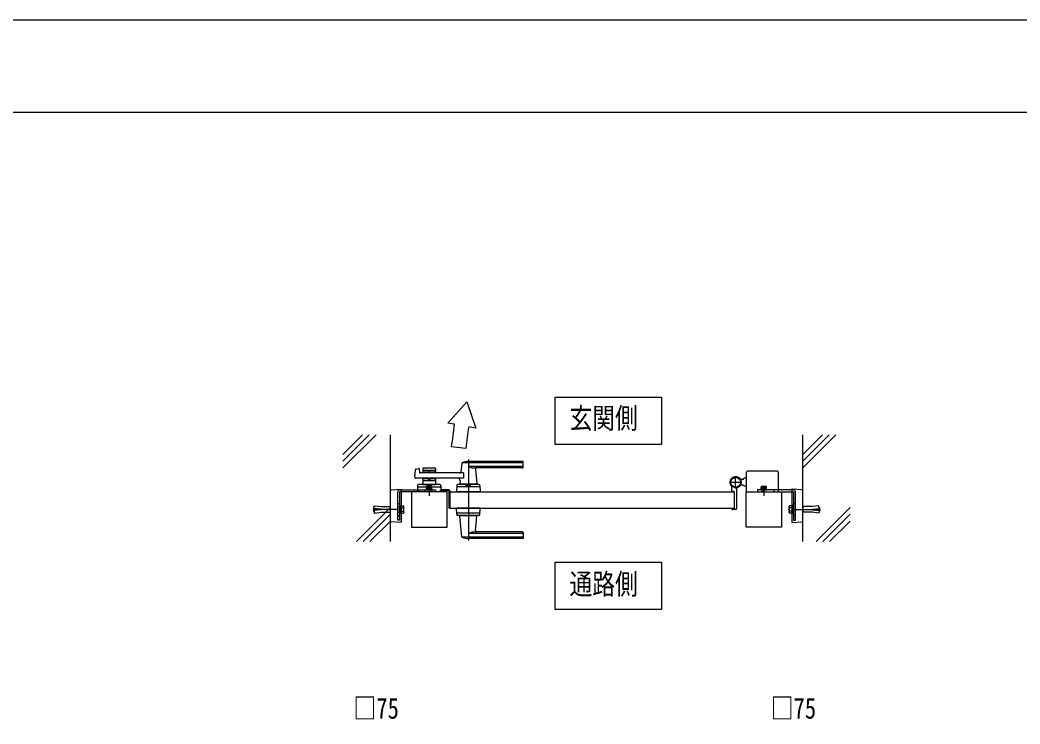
# Model space of a CAD drawing. Units: millimetres, scale not verified. Extents: x -4205 to 4205, y -2970 to 2970.
# Drawn here: x 644 to 2753, y 1485 to 2970 of the extents above; entities that cross this region are included whole.
import ezdxf
from ezdxf.enums import TextEntityAlignment as Align

# ---------------------------------------------------------------- set-up
doc = ezdxf.new("R2010")
doc.units = ezdxf.units.MM
doc.header["$LTSCALE"] = 20
for name, color, linetype in [('0-2_USER1', 3, 'Continuous'), ('0-3_YKK_A1', 4, 'Continuous'), ('0-4_YKK_D', 6, 'Continuous'), ('0-5_YKK_ZWAK', 7, 'Continuous')]:
    doc.layers.add(name, color=color, linetype=linetype)
doc.styles.add('ＭＳ ゴシック', font='')
doc.styles.get('ＭＳ ゴシック').set_extended_font_data('MS Gothic')

msp = doc.modelspace()

# ---------------------------------------------------------------- linework, layer by layer
at = {"layer": '0-2_USER1'}
for points in [[(1772.87, 2074.29), (1772.87, 2174.29), (1996.87, 2174.29), (1996.87, 2074.29)], [(1772.87, 1726.18), (1772.87, 1826.18), (1996.87, 1826.18), (1996.87, 1726.18)]]:
    msp.add_lwpolyline(points, close=True, dxfattribs=at)
at = {"layer": '0-3_YKK_A1'}
for p, q in [((1586.37, 2164.23), (1546.15, 2119.71)), ((1586.37, 2164.23), (1605.23, 2109.3)), ((1560.49, 2117.19), (1546.15, 2119.71)), ((1605.23, 2109.3), (1590.46, 2111.9)), ((1325.02, 2053.6), (1366.42, 2095)), ((1325.02, 2039.46), (1380.56, 2095)), ((1325.02, 2025.32), (1394.7, 2095)), ((1425.02, 1870), (1425.02, 2095)), ((2295.02, 1870), (2295.02, 2095)), ((2295.02, 2053.6), (2336.42, 2095)), ((2295.02, 2039.46), (2350.56, 2095)), ((2295.02, 2025.32), (2364.7, 2095)), ((1584.02, 2066.32), (1554.19, 2069.5)), ((1575.47, 2035.39), (1573.77, 2016.31)), ((1704.52, 2035.98), (1575.73, 2035.98)), ((1589.52, 2043), (1589.52, 1872)), ((1704.52, 2039), (1589.52, 2039)), ((1704.52, 2028.33), (1589.52, 2028.33)), ((1705.52, 2027), (1705.52, 2038)), ((1476.69, 2005.66), (1477.91, 2021.07)), ((1479.42, 2022.85), (1484.84, 2024.2)), ((1486.08, 2023.28), (1486.47, 2015.45)), ((1579.08, 2014.5), (1487.47, 2014.5)), ((1493.52, 2023), (1493.52, 2014.5)), ((1520.52, 2020), (1493.52, 2020)), ((1495.52, 2025), (1518.52, 2025)), ((1504.6, 2016), (1495.52, 2016)), ((1506.66, 2017.65), (1505.31, 2016.29)), ((1507.37, 2017.65), (1508.72, 2016.29)), ((1518.52, 2016), (1509.43, 2016)), ((1520.52, 2023), (1520.52, 2014.5)), ((1703.52, 2025), (1604.5, 2025)), ((1604.69, 2022.81), (1607.49, 1991.32)), ((2153.52, 1982), (2153.52, 2008)), ((2176.52, 1975), (2176.52, 2016.5)), ((2241.52, 2018.5), (2178.52, 2018.5)), ((2243.52, 2016.5), (2243.52, 1975)), ((1482.46, 1988.07), (1482.02, 1975)), ((1484.29, 1985), (1501.25, 1985)), ((1529.59, 1990), (1484.45, 1990)), ((1493.52, 2003.5), (1493.52, 1990)), ((1520.52, 1998), (1493.52, 1998)), ((1493.52, 1990), (1520.52, 1990)), ((1504.6, 2002), (1495.52, 2002)), ((1502.02, 1985.8), (1501.25, 1985.35)), ((1502.02, 1985.8), (1512.02, 1985.8)), ((1502.52, 1987.2), (1502.52, 1990)), ((1502.52, 1987.2), (1511.52, 1987.2)), ((1504.13, 1981.8), (1504.13, 1985.35)), ((1506.66, 2000.35), (1505.31, 2001.71)), ((1507.02, 1987.31), (1507.02, 1966.37)), ((1507.37, 2000.35), (1508.72, 2001.71)), ((1518.52, 2002), (1509.43, 2002)), ((1509.91, 1981.8), (1509.91, 1985.35)), ((1512.02, 1985.8), (1512.79, 1985.35)), ((1512.79, 1981.8), (1512.79, 1985.35)), ((1512.79, 1985), (1529.75, 1985)), ((1520.52, 2003.5), (1520.52, 1990)), ((1531.58, 1988.07), (1532.02, 1975)), ((1564.96, 1988.07), (1564.52, 1975)), ((1612.25, 1985), (1566.79, 1985)), ((1612.09, 1990), (1566.95, 1990)), ((1607.52, 1990.99), (1571.52, 1990.99)), ((1571.52, 1990), (1571.52, 1990.99)), ((1572.15, 1998.05), (1571.55, 1991.32)), ((1607.19, 1990.99), (1571.85, 1990.99)), ((1574.52, 1990.99), (1572.35, 1990.99)), ((1585.02, 1987.2), (1585.02, 1990)), ((1607.19, 1990.99), (1604.52, 1990.99)), ((1607.52, 1990), (1607.52, 1990.99)), ((1614.08, 1988.07), (1614.52, 1975)), ((2140.52, 1995), (2166.52, 1995)), ((2145.52, 1975.8), (2145.52, 1984.84)), ((2169.02, 2001), (2163.33, 2001)), ((2169.02, 1989), (2163.33, 1989)), ((2169.02, 2001), (2171.52, 2003.5)), ((2169.02, 1989), (2171.52, 1986.5)), ((2176.52, 2003.5), (2171.52, 2003.5)), ((2176.52, 1986.5), (2171.52, 1986.5)), ((2208.02, 1985.8), (2207.25, 1985.35)), ((2207.25, 1981.8), (2207.25, 1985.35)), ((2218.02, 1985.8), (2208.02, 1985.8)), ((2210.13, 1981.8), (2210.13, 1985.35)), ((2213.02, 1987.31), (2213.02, 1966.37)), ((2215.91, 1981.8), (2215.91, 1985.35)), ((2218.02, 1985.8), (2218.79, 1985.35)), ((1425.02, 1913.38), (1425.02, 1977.11)), ((1426.9, 1979.11), (1447.49, 1980.37)), ((1440.52, 1915), (1440.52, 1974)), ((1448.02, 1979.87), (1448.02, 1978.37)), ((1448.02, 1978.37), (1448.02, 1912.12)), ((1532.02, 1975), (1482.02, 1975)), ((1485.52, 1975), (1485.52, 1979)), ((1498.02, 1975), (1498.02, 1979)), ((1513.27, 1980.6), (1500.77, 1980.6)), ((1500.77, 1980.6), (1500.77, 1979)), ((1513.27, 1979), (1500.77, 1979)), ((1501.44, 1980.6), (1501.44, 1981.8)), ((1510.52, 1975), (1510.52, 1979)), ((1512.59, 1980.6), (1512.59, 1981.8)), ((1513.27, 1980.6), (1513.27, 1979)), ((1530.52, 1977), (1530.52, 1979)), ((1531.89, 1979), (1530.52, 1979)), ((1530.52, 1977), (1530.52, 1974.6)), ((1531.95, 1977), (1530.52, 1977)), ((1540.52, 1976.6), (1530.52, 1976.6)), ((1540.52, 1974.6), (1530.52, 1974.6)), ((1548.52, 1979), (1531.89, 1979)), ((1548.52, 1977), (1531.95, 1977)), ((1540.52, 1974.6), (1540.52, 1977)), ((1548.52, 1977), (1548.52, 1940)), ((1550.02, 1969.75), (1548.52, 1971.25)), ((1550.02, 1969.75), (1550.02, 1965.25)), ((1550.52, 1969.75), (1550.02, 1969.75)), ((1550.52, 1977), (1550.52, 1940)), ((1550.52, 1975), (1550.52, 1940)), ((1614.52, 1975), (1564.52, 1975)), ((1584.77, 1975), (1594.27, 1975)), ((2150.22, 1975.3), (2146.02, 1975.3)), ((2150.52, 1975), (2150.52, 1940)), ((2155.52, 1980.06), (2155.52, 1939.5)), ((2206.77, 1980.6), (2219.27, 1980.6)), ((2206.77, 1980.6), (2206.77, 1979)), ((2206.77, 1979), (2219.27, 1979)), ((2207.44, 1980.6), (2207.44, 1981.8)), ((2209.52, 1975), (2209.52, 1979)), ((2213.02, 1975), (2213.02, 1979)), ((2218.59, 1980.6), (2218.59, 1981.8)), ((2219.27, 1980.6), (2219.27, 1979)), ((2234.52, 1975), (2234.52, 1979)), ((2272.02, 1979.87), (2272.02, 1978.37)), ((2272.02, 1978.37), (2272.02, 1912.12)), ((2293.14, 1979.11), (2272.55, 1980.37)), ((2279.52, 1915), (2279.52, 1974)), ((2295.02, 1913.38), (2295.02, 1977.11)), ((1353.55, 1870), (1425.02, 1941.47)), ((1390.02, 1942), (1389.52, 1941.5)), ((1389.52, 1941.5), (1389.52, 1933.5)), ((1390.02, 1942), (1390.02, 1933)), ((1390.02, 1942), (1390.39, 1941.96)), ((1390.13, 1939.81), (1390.73, 1944.75)), ((1390.63, 1939.75), (1391.29, 1945.19)), ((1390.73, 1944.75), (1391.29, 1945.19)), ((1424.52, 1943.5), (1424.52, 1931.5)), ((1425.02, 1943), (1424.52, 1943.5)), ((1425.02, 1932), (1425.02, 1943)), ((1440.52, 1950), (1444.52, 1950)), ((1446.12, 1944.75), (1448.12, 1944.75)), ((1448.12, 1945.01), (1453.04, 1945.01)), ((1448.12, 1941.25), (1453.04, 1941.25)), ((1453.62, 1944), (1453.04, 1945.01)), ((1453.62, 1931), (1453.62, 1944)), ((1550.02, 1949.75), (1548.52, 1951.25)), ((1550.52, 1949.75), (1550.02, 1949.75)), ((1550.02, 1945.25), (1550.02, 1949.75)), ((2266.42, 1944), (2267, 1945.01)), ((2266.42, 1931), (2266.42, 1944)), ((2271.92, 1945.01), (2267, 1945.01)), ((2271.92, 1941.25), (2267, 1941.25)), ((2279.52, 1950), (2275.52, 1950)), ((2295.02, 1943), (2295.52, 1943.5)), ((2295.02, 1932), (2295.02, 1943)), ((2295.52, 1943.5), (2295.52, 1931.5)), ((2323.55, 1870), (2395.02, 1941.47)), ((2329.31, 1944.75), (2328.75, 1945.19)), ((2329.41, 1939.75), (2328.75, 1945.19)), ((2329.91, 1939.81), (2329.31, 1944.75)), ((2330.02, 1942), (2329.65, 1941.96)), ((2330.02, 1942), (2330.52, 1941.5)), ((2330.02, 1942), (2330.02, 1933)), ((2330.52, 1941.5), (2330.52, 1933.5)), ((1367.69, 1870), (1425.02, 1927.33)), ((1440.12, 1937.5), (1387.71, 1937.5)), ((1389.52, 1933.5), (1390.02, 1933)), ((1390.02, 1933), (1390.39, 1933.04)), ((1405.02, 1938), (1390.13, 1939.81)), ((1405.02, 1937), (1390.13, 1935.19)), ((1390.13, 1935.19), (1390.73, 1930.25)), ((1390.63, 1935.25), (1391.29, 1929.81)), ((1390.73, 1930.25), (1391.29, 1929.81)), ((1391.29, 1929.79), (1405.35, 1931.5)), ((1405.02, 1937), (1405.02, 1938)), ((1405.35, 1931.5), (1424.52, 1931.5)), ((1425.02, 1932), (1424.52, 1931.5)), ((1440.52, 1925), (1444.52, 1925)), ((1448.12, 1930.25), (1446.12, 1930.25)), ((1448.12, 1933.75), (1453.04, 1933.75)), ((1453.62, 1931), (1453.04, 1929.99)), ((1550.52, 1940), (1548.52, 1940)), ((1550.52, 1940), (2150.52, 1940)), ((1564.96, 1926.93), (1564.52, 1940)), ((1614.52, 1940), (1564.52, 1940)), ((1612.25, 1930), (1566.79, 1930)), ((1612.09, 1925), (1566.95, 1925)), ((1571.52, 1925), (1571.52, 1924)), ((1607.52, 1924), (1571.52, 1924)), ((1575.47, 1879.6), (1571.55, 1923.67)), ((1604.69, 1892.18), (1607.5, 1923.67)), ((1607.52, 1925), (1607.52, 1924)), ((1614.08, 1926.93), (1614.52, 1940)), ((2145.52, 1939.2), (2145.52, 1938.5)), ((2150.22, 1939.7), (2146.02, 1939.7)), ((2153.52, 1937.5), (2146.52, 1937.5)), ((2266.42, 1931), (2267, 1929.99)), ((2271.92, 1933.75), (2267, 1933.75)), ((2271.92, 1930.25), (2273.92, 1930.25)), ((2275.52, 1937.5), (2279.52, 1937.5)), ((2279.52, 1925), (2275.52, 1925)), ((2279.92, 1937.5), (2332.33, 1937.5)), ((2295.02, 1932), (2295.52, 1931.5)), ((2314.69, 1931.5), (2295.52, 1931.5)), ((2328.75, 1929.79), (2314.69, 1931.5)), ((2315.02, 1938), (2329.91, 1939.81)), ((2315.02, 1937), (2315.02, 1938)), ((2315.02, 1937), (2329.91, 1935.19)), ((2329.41, 1935.25), (2328.75, 1929.81)), ((2329.31, 1930.25), (2328.75, 1929.81)), ((2329.91, 1935.19), (2329.31, 1930.25)), ((2330.02, 1933), (2329.65, 1933.04)), ((2330.52, 1933.5), (2330.02, 1933)), ((2337.69, 1870), (2395.02, 1927.33)), ((1381.83, 1870), (1425.02, 1913.19)), ((1447.49, 1910.12), (1426.9, 1911.38)), ((1448.02, 1912.12), (1448.02, 1910.62)), ((2272.02, 1912.12), (2272.02, 1910.62)), ((2272.55, 1910.12), (2293.14, 1911.38)), ((2351.83, 1870), (2395.02, 1913.19)), ((1704.52, 1879.02), (1575.73, 1879.02)), ((1704.52, 1886.67), (1589.52, 1886.67)), ((1703.52, 1890), (1604.5, 1890)), ((1705.52, 1888), (1705.52, 1877)), ((1704.52, 1876), (1589.52, 1876))]:
    msp.add_line(p, q, dxfattribs=at)
for points in [[(1579.08, 2014.5), (1579.08, 2003.5), (1478.69, 2003.5)], [(1512.79, 1981.8), (1501.25, 1981.8), (1501.25, 1985.35)], [(1502.52, 1987.2), (1511.52, 1987.2), (1511.52, 1990)], [(1503.97, 1985.8), (1505.12, 1983.44), (1507.02, 1982.43)], [(1510.07, 1985.8), (1508.92, 1983.44), (1507.02, 1982.43)], [(1585.02, 1987.2), (1594.02, 1987.2), (1594.02, 1990)], [(2207.25, 1981.8), (2218.79, 1981.8), (2218.79, 1985.35)], [(2209.97, 1985.8), (2211.12, 1983.44), (2213.02, 1982.43)], [(2216.07, 1985.8), (2214.92, 1983.44), (2213.02, 1982.43)], [(1444.52, 1974), (1444.52, 1915), (1440.52, 1915)], [(1445.52, 1979), (1520.52, 1979), (1520.52, 1975), (1445.52, 1975)], [(1550.52, 1965.25), (1550.02, 1965.25), (1548.52, 1963.75)], [(1550.52, 1975), (2150.52, 1975), (2150.52, 1940)], [(2274.52, 1979), (2199.52, 1979), (2199.52, 1975), (2274.52, 1975)], [(2275.52, 1974), (2275.52, 1915), (2279.52, 1915)], [(1391.29, 1945.21), (1405.35, 1943.5), (1424.52, 1943.5)], [(1448.12, 1945.01), (1448.12, 1929.99), (1453.04, 1929.99)], [(1550.52, 1945.25), (1550.02, 1945.25), (1548.52, 1943.75)], [(2271.92, 1945.01), (2271.92, 1929.99), (2267, 1929.99)], [(2273.92, 1944.75), (2271.92, 1944.75), (2271.92, 1930.25)], [(2328.75, 1945.21), (2314.69, 1943.5), (2295.52, 1943.5)]]:
    msp.add_lwpolyline(points, dxfattribs=at)
for points in [[(1469.52, 1900), (1544.52, 1900), (1544.52, 1975), (1469.52, 1975)], [(2250.52, 1900), (2175.52, 1900), (2175.52, 1975), (2250.52, 1975)], [(1444.52, 1929), (1444.52, 1946), (1446.12, 1946), (1446.12, 1929)], [(2275.52, 1929), (2275.52, 1946), (2273.92, 1946), (2273.92, 1929)]]:
    msp.add_lwpolyline(points, close=True, dxfattribs=at)
for radius in [11.5, 10.35]:
    msp.add_circle((2153.52, 1995), radius, dxfattribs=at)
for centre, radius, start, end in [((-6440.6, 3149.08), 8067.36, 352.30953, 352.65116), ((2253.52, 1995), 673.28, 170.00114, 173.91932), ((1576.46, 2035.31), 1, 113.30607, 174.91858), ((1589.52, 2005), 34, 90, 113.30607), ((1603.31, 2054.98), 30, 242.63879, 272.27092), ((1703.52, 2027), 2, 270, 0), ((1704.52, 2038), 1, 0, 90), ((1704.52, 2034.98), 1, 0, 90), ((1704.52, 2029.33), 1, 270, 0), ((1478.69, 2005.5), 2, 175.49449, 270), ((1479.9, 2020.91), 2, 104.03624, 175.49449), ((1485.08, 2023.23), 1, 2.86241, 104.03624), ((1487.47, 2015.5), 1, 182.86241, 270), ((1495.52, 2023), 2, 90, 180), ((1495.52, 2018), 2, 180, 270), ((1504.6, 2017), 1, 270, 315), ((1507.02, 2017.29), 0.5, 45, 135), ((1509.43, 2017), 1, 225, 270), ((1518.52, 2023), 2, 0, 90), ((1518.52, 2018), 2, 270, 0), ((1571.78, 2016.49), 2, 270, 354.91858), ((1606.68, 2023), 2, 90, 185.08142), ((2153.52, 1995), 11.5, 295.10278, 218.01228), ((2178.52, 2016.5), 2, 90, 180), ((2241.52, 2016.5), 2, 0, 90), ((1484.29, 1983), 2, 90, 178.09085), ((1484.45, 1988), 2, 90, 178.09085), ((1495.52, 2000), 2, 90, 180), ((1502.69, 1983.24), 2.56, 55.61575, 124.38425), ((1507.02, 1977.59), 10.61, 64.90378, 115.09622), ((1507.02, 1976.25), 9.55, 72.41205, 107.58795), ((1504.6, 2001), 1, 45, 90), ((1507.02, 2000.71), 0.5, 225, 315), ((1509.43, 2001), 1, 90, 135), ((1511.35, 1983.24), 2.56, 55.61575, 124.38425), ((1518.52, 2000), 2, 0, 90), ((1529.59, 1988), 2, 1.90915, 90), ((1529.75, 1983), 2, 1.90915, 90), ((1566.79, 1983), 2, 90, 178.09085), ((1566.95, 1988), 2, 90, 178.09085), ((1567.17, 1998.49), 5, 354.91858, 90), ((1571.85, 1991.29), 0.3, 174.91858, 270), ((1589.52, 1977.59), 10.61, 64.90378, 115.09622), ((1607.19, 1991.29), 0.3, 270, 5.08142), ((1612.09, 1988), 2, 1.90915, 90), ((1612.25, 1983), 2, 1.90915, 90), ((2140.52, 1984.84), 5, 0, 38.01228), ((2160.52, 1980.06), 5, 115.10278, 179.99998), ((2208.69, 1983.24), 2.56, 55.61575, 124.38425), ((2213.02, 1976.25), 9.55, 72.41205, 107.58795), ((2217.35, 1983.24), 2.56, 55.61575, 124.38425), ((1427.02, 1977.11), 2, 93.5, 180), ((1445.52, 1974), 5, 90, 180), ((1445.52, 1974), 1, 90, 180), ((1447.52, 1979.87), 0.5, 0, 93.5), ((1548.52, 1977), 2, 0, 90), ((2146.02, 1975.8), 0.5, 180, 270), ((2150.22, 1975), 0.3, 0, 90), ((2272.52, 1979.87), 0.5, 86.5, 180), ((2274.52, 1974), 5, 0, 90), ((2274.52, 1974), 1, 0, 90), ((2293.02, 1977.11), 2, 0, 86.5), ((1450.3, 1943.13), 3.32, 325.61575, 34.38425), ((1441.2, 1937.5), 12.42, 342.41205, 17.58795), ((2269.74, 1943.13), 3.32, 145.61575, 214.38425), ((2278.84, 1937.5), 12.42, 162.41205, 197.58795), ((1450.3, 1931.87), 3.32, 325.61575, 34.38425), ((1566.79, 1932), 2, 181.90915, 270), ((1566.95, 1927), 2, 181.90915, 270), ((1571.85, 1923.7), 0.3, 90, 185.08142), ((1607.2, 1923.7), 0.3, 354.91858, 90), ((1612.09, 1927), 2, 270, 358.09085), ((1612.25, 1932), 2, 270, 358.09085), ((2146.02, 1939.2), 0.5, 90, 180), ((2146.52, 1938.5), 1, 180, 270), ((2150.22, 1940), 0.3, 270, 0), ((2153.52, 1939.5), 2, 270, 0), ((2269.74, 1931.87), 3.32, 145.61575, 214.38425), ((1427.02, 1913.38), 2, 180, 266.5), ((1447.52, 1910.62), 0.5, 266.5, 0), ((2272.52, 1910.62), 0.5, 180, 273.5), ((2293.02, 1913.38), 2, 273.5, 0), ((1576.47, 1879.69), 1, 185.08142, 246.69393), ((1589.52, 1910), 34, 246.69393, 270), ((1603.31, 1860.02), 30, 87.72908, 117.36121), ((1606.69, 1892), 2, 174.91858, 270), ((1703.52, 1888), 2, 0, 90), ((1704.52, 1885.67), 1, 0, 90), ((1704.52, 1880.02), 1, 270, 0), ((1704.52, 1877), 1, 270, 0)]:
    msp.add_arc(centre, radius, start, end, dxfattribs=at)
at = {"layer": '0-5_YKK_ZWAK'}
msp.add_line((3895.02, 2775), (-3904.98, 2775), dxfattribs=at)
msp.add_lwpolyline([(-4205, -2970), (4205, -2970), (4205, 2970), (-4205, 2970)], close=True, dxfattribs=at)

# ---------------------------------------------------------------- texts
at = {"layer": '0-2_USER1', "style": 'ＭＳ ゴシック', "width": 0.8}
for s, p in [('玄関側', (1803, 2095)), ('通路側', (1803, 1745))]:
    msp.add_text(s, height=43.99, dxfattribs=at).set_placement(p, align=Align.BOTTOM_LEFT)
at = {"layer": '0-4_YKK_D', "style": 'ＭＳ ゴシック', "width": 0.8}
for p in [(1347.22, 1483), (2227.52, 1483)]:
    msp.add_text('□75', height=43.99, dxfattribs=at).set_placement(p, align=Align.BOTTOM_LEFT)

doc.saveas('drawing.dxf')
